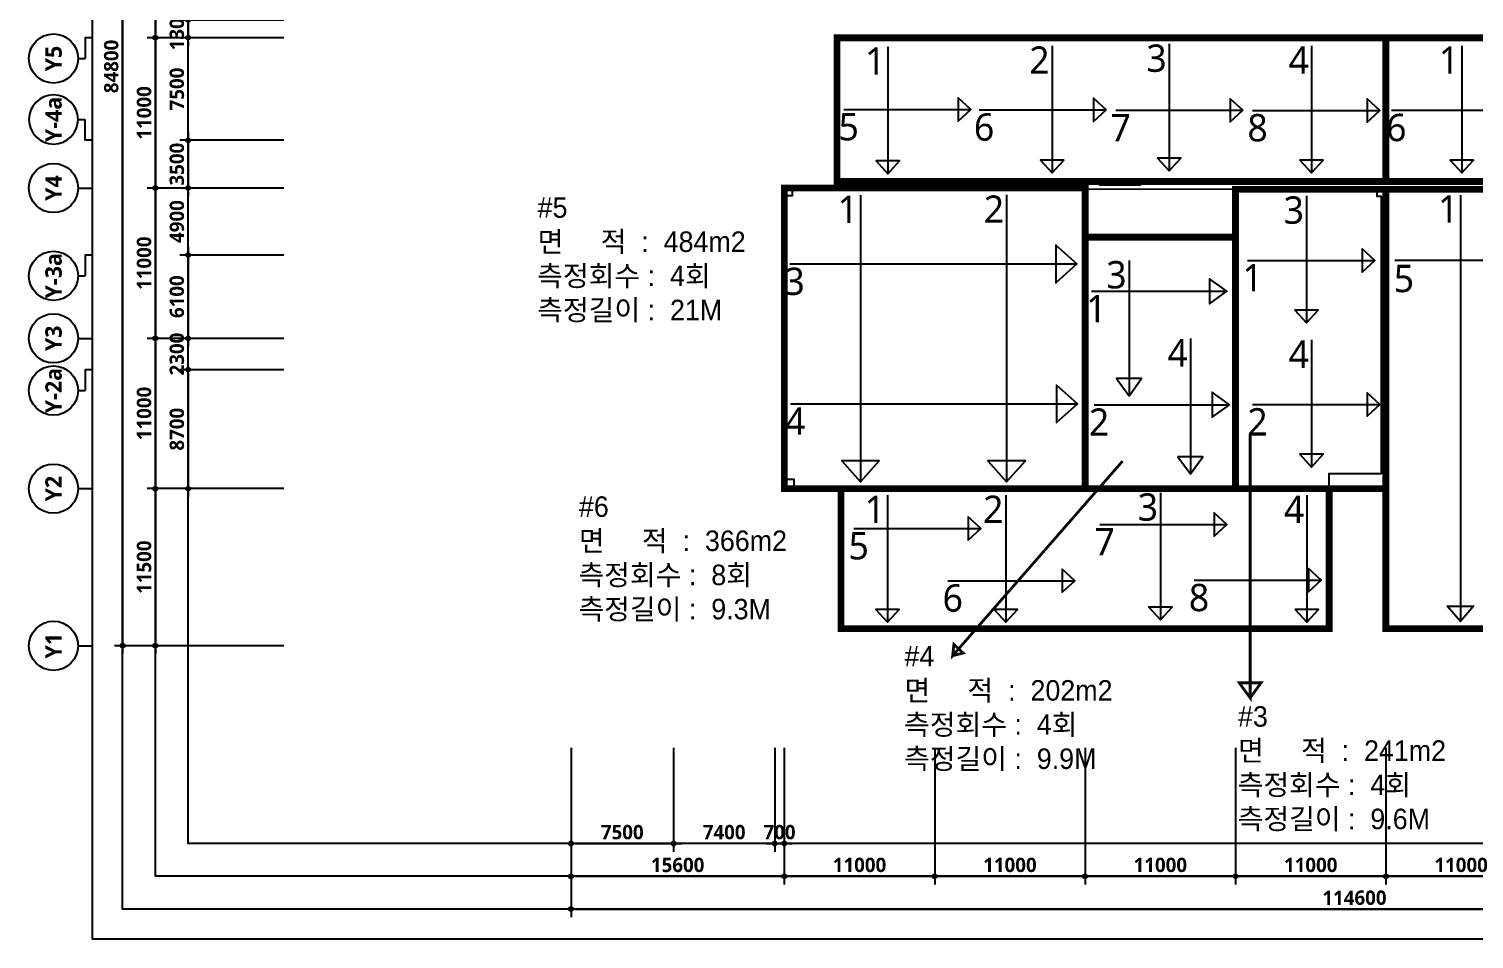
# Model space of a CAD drawing. Header units: millimetres. Extents: x -5354 to 981672, y -957001 to -780013.
# Drawn here: x 11837 to 117537, y -928197 to -861576 of the extents above; entities that cross this region are included whole.
import ezdxf
from ezdxf.enums import TextEntityAlignment as Align

# ---------------------------------------------------------------- set-up
doc = ezdxf.new("R2010")
doc.units = ezdxf.units.MM
doc.header["$LTSCALE"] = 300
doc.header["$MEASUREMENT"] = 0
doc.header["$PDSIZE"] = -10
doc.layers.get('0').update_dxf_attribs({"linetype": 'CONTINUOUS'})
doc.layers.get('Defpoints').update_dxf_attribs({"color": 153, "linetype": 'CONTINUOUS'})
for name, color, linetype in [('0.box', 2, 'CONTINUOUS'), ('0.line', 3, 'CONTINUOUS'), ('9-텍스트', 3, 'CONTINUOUS'), ('A-ANNO-TEXT1', 7, 'CONTINUOUS'), ('A-ST-AXIS-BUB', 7, 'CONTINUOUS'), ('A-ST-AXIS-DIM', 7, 'CONTINUOUS'), ('heb', 40, 'CONTINUOUS'), ('ILDO_Cosinus Joint', 20, 'CONTINUOUS'), ('X-SEC-종$0$A-ST-AXIS-BUB', 7, 'CONTINUOUS'), ('검수라인', 3, 'CONTINUOUS')]:
    doc.layers.add(name, color=color, linetype=linetype)
doc.layers.add('Defpoint', color=161, linetype='CONTINUOUS', plot=False)
doc.styles.add('RXHS', font='')
doc.styles.add('SH_대대리576', font='')
doc.styles.add('운율4', font='malgun.ttf')
doc.styles.get('RXHS').set_extended_font_data('HY울릉도L')
doc.styles.get('SH_대대리576').set_extended_font_data('NanumGothic', bold=True)
doc.dimstyles.new('SHP 600', dxfattribs={"dimscale": 300, "dimtxt": 3.5, "dimasz": 1, "dimexe": 2, "dimexo": 2, "dimgap": 1, "dimtad": 1, "dimdec": 0, "dimzin": 0, "dimdsep": 46, "dimtxsty": 'SH_대대리576', "dimblk": 'DIMDOT', "dimcen": 0.09, "dimclrt": 3, "dimadec": 0, "dimazin": 1, "dimtfac": 1, "dimtdec": 0, "dimtix": 1, "dimtmove": 2, "dimatfit": 0, "dimldrblk": 'DIMDOT', "dimfxl": 1, "dimtolj": 1, "dimtzin": 0, "dimarcsym": 0})

# ---------------------------------------------------------------- blocks, each defined once
blk = doc.blocks.new('DIMDOT')
at = {"color": 0}
blk.add_line((-2, 0), (2, 0), dxfattribs=at)
for radius in [0.5, 0.25]:
    blk.add_circle((0, 0), radius, dxfattribs=at)
blk = doc.blocks.new('*D69')
at = {"layer": 'A-ST-AXIS-DIM', "color": 0, "lineweight": -2, "transparency": 16777216}
for p, q in [((30487, -821926), (18087, -821926)), ((18687, -822226), (18687, -906426)), ((30487, -906726), (18087, -906726))]:
    blk.add_line(p, q, dxfattribs=at)
at = {"layer": 'Defpoints', "color": 0, "transparency": 16777216}
for p in [(31087, -821926), (18687, -906726), (31087, -906726)]:
    blk.add_point(p, dxfattribs=at)
at = {"layer": 'A-ST-AXIS-DIM', "color": 0, "lineweight": -2, "transparency": 16777216, "xscale": 300, "yscale": 300, "zscale": 300}
for p, rotation in [((18687, -821926), 90), ((18687, -906726), 270)]:
    blk.add_blockref('DIMDOT', p, dxfattribs=dict(at, rotation=rotation))
at = {"layer": 'A-ST-AXIS-DIM', "color": 3, "transparency": 16777216, "insert": (17862, -864326), "char_height": 1050, "attachment_point": 5, "rotation": 90, "style": 'SH_대대리576'}
blk.add_mtext('\\A1;84800', dxfattribs=at)
blk = doc.blocks.new('*D68')
at = {"layer": 'A-ST-AXIS-DIM', "color": 0, "lineweight": -2, "transparency": 16777216}
for p, q in [((30487, -895226), (20487, -895226)), ((21087, -895526), (21087, -906426)), ((30487, -906726), (20487, -906726))]:
    blk.add_line(p, q, dxfattribs=at)
at = {"layer": 'Defpoints', "color": 0, "transparency": 16777216}
for p in [(31087, -895226), (21087, -906726), (31087, -906726)]:
    blk.add_point(p, dxfattribs=at)
at = {"layer": 'A-ST-AXIS-DIM', "color": 0, "lineweight": -2, "transparency": 16777216, "xscale": 300, "yscale": 300, "zscale": 300}
for p, rotation in [((21087, -895226), 90), ((21087, -906726), 270)]:
    blk.add_blockref('DIMDOT', p, dxfattribs=dict(at, rotation=rotation))
at = {"layer": 'A-ST-AXIS-DIM', "color": 3, "transparency": 16777216, "insert": (20262, -900976), "char_height": 1050, "attachment_point": 5, "rotation": 90, "style": 'SH_대대리576'}
blk.add_mtext('\\A1;11500', dxfattribs=at)
blk = doc.blocks.new('*D67')
at = {"layer": 'A-ST-AXIS-DIM', "color": 0, "lineweight": -2, "transparency": 16777216}
for p, q in [((30487, -884226), (20487, -884226)), ((21087, -884526), (21087, -894926)), ((30487, -895226), (20487, -895226))]:
    blk.add_line(p, q, dxfattribs=at)
at = {"layer": 'Defpoints', "color": 0, "transparency": 16777216}
for p in [(31087, -884226), (21087, -895226), (31087, -895226)]:
    blk.add_point(p, dxfattribs=at)
at = {"layer": 'A-ST-AXIS-DIM', "color": 0, "lineweight": -2, "transparency": 16777216, "xscale": 300, "yscale": 300, "zscale": 300}
for p, rotation in [((21087, -884226), 90), ((21087, -895226), 270)]:
    blk.add_blockref('DIMDOT', p, dxfattribs=dict(at, rotation=rotation))
at = {"layer": 'A-ST-AXIS-DIM', "color": 3, "transparency": 16777216, "insert": (20262, -889726), "char_height": 1050, "attachment_point": 5, "rotation": 90, "style": 'SH_대대리576'}
blk.add_mtext('\\A1;11000', dxfattribs=at)
blk = doc.blocks.new('*D66')
at = {"layer": 'A-ST-AXIS-DIM', "color": 0, "lineweight": -2, "transparency": 16777216}
for p, q in [((30487, -873226), (20487, -873226)), ((21087, -873526), (21087, -883926)), ((30487, -884226), (20487, -884226))]:
    blk.add_line(p, q, dxfattribs=at)
at = {"layer": 'Defpoints', "color": 0, "transparency": 16777216}
for p in [(31087, -873226), (21087, -884226), (31087, -884226)]:
    blk.add_point(p, dxfattribs=at)
at = {"layer": 'A-ST-AXIS-DIM', "color": 0, "lineweight": -2, "transparency": 16777216, "xscale": 300, "yscale": 300, "zscale": 300}
for p, rotation in [((21087, -873226), 90), ((21087, -884226), 270)]:
    blk.add_blockref('DIMDOT', p, dxfattribs=dict(at, rotation=rotation))
at = {"layer": 'A-ST-AXIS-DIM', "color": 3, "transparency": 16777216, "insert": (20262, -878726), "char_height": 1050, "attachment_point": 5, "rotation": 90, "style": 'SH_대대리576'}
blk.add_mtext('\\A1;11000', dxfattribs=at)
blk = doc.blocks.new('*D65')
at = {"layer": 'A-ST-AXIS-DIM', "color": 0, "lineweight": -2, "transparency": 16777216}
for p, q in [((30487, -862226), (20487, -862226)), ((21087, -862526), (21087, -872926)), ((30487, -873226), (20487, -873226))]:
    blk.add_line(p, q, dxfattribs=at)
at = {"layer": 'Defpoints', "color": 0, "transparency": 16777216}
for p in [(31087, -862226), (21087, -873226), (31087, -873226)]:
    blk.add_point(p, dxfattribs=at)
at = {"layer": 'A-ST-AXIS-DIM', "color": 0, "lineweight": -2, "transparency": 16777216, "xscale": 300, "yscale": 300, "zscale": 300}
for p, rotation in [((21087, -862226), 90), ((21087, -873226), 270)]:
    blk.add_blockref('DIMDOT', p, dxfattribs=dict(at, rotation=rotation))
at = {"layer": 'A-ST-AXIS-DIM', "color": 3, "transparency": 16777216, "insert": (20262, -867726), "char_height": 1050, "attachment_point": 5, "rotation": 90, "style": 'SH_대대리576'}
blk.add_mtext('\\A1;11000', dxfattribs=at)
blk = doc.blocks.new('*D64')
at = {"layer": 'A-ST-AXIS-DIM', "color": 0, "lineweight": -2, "transparency": 16777216}
for p, q in [((30487, -849726), (20487, -849726)), ((21087, -850026), (21087, -861926)), ((30487, -862226), (20487, -862226))]:
    blk.add_line(p, q, dxfattribs=at)
at = {"layer": 'Defpoints', "color": 0, "transparency": 16777216}
for p in [(31087, -849726), (21087, -862226), (31087, -862226)]:
    blk.add_point(p, dxfattribs=at)
at = {"layer": 'A-ST-AXIS-DIM', "color": 0, "lineweight": -2, "transparency": 16777216, "xscale": 300, "yscale": 300, "zscale": 300}
for p, rotation in [((21087, -849726), 90), ((21087, -862226), 270)]:
    blk.add_blockref('DIMDOT', p, dxfattribs=dict(at, rotation=rotation))
at = {"layer": 'A-ST-AXIS-DIM', "color": 3, "transparency": 16777216, "insert": (20262, -855976), "char_height": 1050, "attachment_point": 5, "rotation": 90, "style": 'SH_대대리576'}
blk.add_mtext('\\A1;12500', dxfattribs=at)
blk = doc.blocks.new('A-ST-AXIS-BUB-1')
at = {"layer": 'A-ST-AXIS-BUB'}
blk.add_line((0, 350), (0, 0), dxfattribs=at)
blk.add_circle((0, 950), 600, dxfattribs=at)
blk = doc.blocks.new('*D55')
at = {"layer": 'A-ST-AXIS-DIM', "color": 0, "lineweight": -2, "transparency": 16777216}
for p, q in [((51487, -914197), (51487, -924197)), ((67087, -914197), (67087, -924197)), ((51787, -923597), (66787, -923597))]:
    blk.add_line(p, q, dxfattribs=at)
at = {"layer": 'Defpoints', "color": 0, "transparency": 16777216}
for p in [(51487, -913597), (67087, -913597), (67087, -923597)]:
    blk.add_point(p, dxfattribs=at)
at = {"layer": 'A-ST-AXIS-DIM', "color": 0, "lineweight": -2, "transparency": 16777216, "xscale": 300, "yscale": 300, "zscale": 300, "rotation": 180}
blk.add_blockref('DIMDOT', (51487, -923597), dxfattribs=at)
at = {"layer": 'A-ST-AXIS-DIM', "color": 0, "lineweight": -2, "transparency": 16777216, "xscale": 300, "yscale": 300, "zscale": 300}
blk.add_blockref('DIMDOT', (67087, -923597), dxfattribs=at)
at = {"layer": 'A-ST-AXIS-DIM', "color": 3, "transparency": 16777216, "insert": (59287, -922772), "char_height": 1050, "attachment_point": 5, "style": 'SH_대대리576'}
blk.add_mtext('\\A1;15600', dxfattribs=at)
blk = doc.blocks.new('*D54')
at = {"layer": 'A-ST-AXIS-DIM', "color": 0, "lineweight": -2, "transparency": 16777216}
for p, q in [((67087, -914197), (67087, -924197)), ((78087, -914197), (78087, -924197)), ((67387, -923597), (77787, -923597))]:
    blk.add_line(p, q, dxfattribs=at)
at = {"layer": 'Defpoints', "color": 0, "transparency": 16777216}
for p in [(67087, -913597), (78087, -913597), (78087, -923597)]:
    blk.add_point(p, dxfattribs=at)
at = {"layer": 'A-ST-AXIS-DIM', "color": 0, "lineweight": -2, "transparency": 16777216, "xscale": 300, "yscale": 300, "zscale": 300, "rotation": 180}
blk.add_blockref('DIMDOT', (67087, -923597), dxfattribs=at)
at = {"layer": 'A-ST-AXIS-DIM', "color": 0, "lineweight": -2, "transparency": 16777216, "xscale": 300, "yscale": 300, "zscale": 300}
blk.add_blockref('DIMDOT', (78087, -923597), dxfattribs=at)
at = {"layer": 'A-ST-AXIS-DIM', "color": 3, "transparency": 16777216, "insert": (72587, -922772), "char_height": 1050, "attachment_point": 5, "style": 'SH_대대리576'}
blk.add_mtext('\\A1;11000', dxfattribs=at)
blk = doc.blocks.new('*D53')
at = {"layer": 'A-ST-AXIS-DIM', "color": 0, "lineweight": -2, "transparency": 16777216}
for p, q in [((78087, -914197), (78087, -924197)), ((89087, -914197), (89087, -924197)), ((78387, -923597), (88787, -923597))]:
    blk.add_line(p, q, dxfattribs=at)
at = {"layer": 'Defpoints', "color": 0, "transparency": 16777216}
for p in [(78087, -913597), (89087, -913597), (89087, -923597)]:
    blk.add_point(p, dxfattribs=at)
at = {"layer": 'A-ST-AXIS-DIM', "color": 0, "lineweight": -2, "transparency": 16777216, "xscale": 300, "yscale": 300, "zscale": 300, "rotation": 180}
blk.add_blockref('DIMDOT', (78087, -923597), dxfattribs=at)
at = {"layer": 'A-ST-AXIS-DIM', "color": 0, "lineweight": -2, "transparency": 16777216, "xscale": 300, "yscale": 300, "zscale": 300}
blk.add_blockref('DIMDOT', (89087, -923597), dxfattribs=at)
at = {"layer": 'A-ST-AXIS-DIM', "color": 3, "transparency": 16777216, "insert": (83587, -922772), "char_height": 1050, "attachment_point": 5, "style": 'SH_대대리576'}
blk.add_mtext('\\A1;11000', dxfattribs=at)
blk = doc.blocks.new('*D52')
at = {"layer": 'A-ST-AXIS-DIM', "color": 0, "lineweight": -2, "transparency": 16777216}
for p, q in [((89087, -914197), (89087, -924197)), ((100087, -914197), (100087, -924197)), ((89387, -923597), (99787, -923597))]:
    blk.add_line(p, q, dxfattribs=at)
at = {"layer": 'Defpoints', "color": 0, "transparency": 16777216}
for p in [(89087, -913597), (100087, -913597), (100087, -923597)]:
    blk.add_point(p, dxfattribs=at)
at = {"layer": 'A-ST-AXIS-DIM', "color": 0, "lineweight": -2, "transparency": 16777216, "xscale": 300, "yscale": 300, "zscale": 300, "rotation": 180}
blk.add_blockref('DIMDOT', (89087, -923597), dxfattribs=at)
at = {"layer": 'A-ST-AXIS-DIM', "color": 0, "lineweight": -2, "transparency": 16777216, "xscale": 300, "yscale": 300, "zscale": 300}
blk.add_blockref('DIMDOT', (100087, -923597), dxfattribs=at)
at = {"layer": 'A-ST-AXIS-DIM', "color": 3, "transparency": 16777216, "insert": (94587, -922772), "char_height": 1050, "attachment_point": 5, "style": 'SH_대대리576'}
blk.add_mtext('\\A1;11000', dxfattribs=at)
blk = doc.blocks.new('*D164')
at = {"layer": 'A-ST-AXIS-DIM', "color": 0, "lineweight": -2, "transparency": 16777216}
for p, q in [((100087, -914197), (100087, -924197)), ((111087, -914197), (111087, -924197)), ((100387, -923597), (110787, -923597))]:
    blk.add_line(p, q, dxfattribs=at)
at = {"layer": 'Defpoints', "color": 0, "transparency": 16777216}
for p in [(100087, -913597), (111087, -913597), (111087, -923597)]:
    blk.add_point(p, dxfattribs=at)
at = {"layer": 'A-ST-AXIS-DIM', "color": 0, "lineweight": -2, "transparency": 16777216, "xscale": 300, "yscale": 300, "zscale": 300, "rotation": 180}
blk.add_blockref('DIMDOT', (100087, -923597), dxfattribs=at)
at = {"layer": 'A-ST-AXIS-DIM', "color": 0, "lineweight": -2, "transparency": 16777216, "xscale": 300, "yscale": 300, "zscale": 300}
blk.add_blockref('DIMDOT', (111087, -923597), dxfattribs=at)
at = {"layer": 'A-ST-AXIS-DIM', "color": 3, "transparency": 16777216, "insert": (105587, -922772), "char_height": 1050, "attachment_point": 5, "style": 'SH_대대리576'}
blk.add_mtext('\\A1;11000', dxfattribs=at)
blk = doc.blocks.new('*D163')
at = {"layer": 'A-ST-AXIS-DIM', "color": 0, "lineweight": -2, "transparency": 16777216}
for p, q in [((111087, -914197), (111087, -924197)), ((122087, -914197), (122087, -924197)), ((111387, -923597), (121787, -923597))]:
    blk.add_line(p, q, dxfattribs=at)
at = {"layer": 'Defpoints', "color": 0, "transparency": 16777216}
for p in [(111087, -913597), (122087, -913597), (122087, -923597)]:
    blk.add_point(p, dxfattribs=at)
at = {"layer": 'A-ST-AXIS-DIM', "color": 0, "lineweight": -2, "transparency": 16777216, "xscale": 300, "yscale": 300, "zscale": 300, "rotation": 180}
blk.add_blockref('DIMDOT', (111087, -923597), dxfattribs=at)
at = {"layer": 'A-ST-AXIS-DIM', "color": 0, "lineweight": -2, "transparency": 16777216, "xscale": 300, "yscale": 300, "zscale": 300}
blk.add_blockref('DIMDOT', (122087, -923597), dxfattribs=at)
at = {"layer": 'A-ST-AXIS-DIM', "color": 3, "transparency": 16777216, "insert": (116587, -922772), "char_height": 1050, "attachment_point": 5, "style": 'SH_대대리576'}
blk.add_mtext('\\A1;11000', dxfattribs=at)
blk = doc.blocks.new('*D156')
at = {"layer": 'A-ST-AXIS-DIM', "color": 0, "lineweight": -2, "transparency": 16777216}
for p, q in [((51487, -914197), (51487, -926597)), ((166087, -914197), (166087, -926597)), ((51787, -925997), (165787, -925997))]:
    blk.add_line(p, q, dxfattribs=at)
at = {"layer": 'Defpoints', "color": 0, "transparency": 16777216}
for p in [(51487, -913597), (166087, -913597), (166087, -925997)]:
    blk.add_point(p, dxfattribs=at)
at = {"layer": 'A-ST-AXIS-DIM', "color": 0, "lineweight": -2, "transparency": 16777216, "xscale": 300, "yscale": 300, "zscale": 300, "rotation": 180}
blk.add_blockref('DIMDOT', (51487, -925997), dxfattribs=at)
at = {"layer": 'A-ST-AXIS-DIM', "color": 0, "lineweight": -2, "transparency": 16777216, "xscale": 300, "yscale": 300, "zscale": 300}
blk.add_blockref('DIMDOT', (166087, -925997), dxfattribs=at)
at = {"layer": 'A-ST-AXIS-DIM', "color": 3, "transparency": 16777216, "insert": (108787, -925172), "char_height": 1050, "attachment_point": 5, "style": 'SH_대대리576'}
blk.add_mtext('\\A1;114600', dxfattribs=at)
blk = doc.blocks.new('A-ST-AXIS-BUB-2')
at = {"layer": 'X-SEC-종$0$A-ST-AXIS-BUB'}
blk.add_line((1800, 1050, -103000), (1800, 525, -103000), dxfattribs=at)
at = {"layer": 'X-SEC-종$0$A-ST-AXIS-BUB', "elevation": -103000}
blk.add_lwpolyline([(3323, 0), (3323, 525), (1800, 525)], dxfattribs=at)
at = {"layer": 'X-SEC-종$0$A-ST-AXIS-BUB'}
blk.add_circle((1800, 2850, -103000), 1800, dxfattribs=at)
blk = doc.blocks.new('*D77')
at = {"layer": 'A-ST-AXIS-DIM', "color": 0, "lineweight": -2, "transparency": 16777216}
for p, q in [((23487, -883926), (23487, -883626)), ((30487, -884226), (22887, -884226)), ((23487, -886526), (23487, -884226)), ((30487, -886526), (22887, -886526)), ((23487, -886826), (23487, -887126))]:
    blk.add_line(p, q, dxfattribs=at)
at = {"layer": 'Defpoints', "color": 0, "transparency": 16777216}
for p in [(23487, -884226), (31087, -884226), (31087, -886526)]:
    blk.add_point(p, dxfattribs=at)
at = {"layer": 'A-ST-AXIS-DIM', "color": 0, "lineweight": -2, "transparency": 16777216, "xscale": 300, "yscale": 300, "zscale": 300}
for p, rotation in [((23487, -884226), 270), ((23487, -886526), 90)]:
    blk.add_blockref('DIMDOT', p, dxfattribs=dict(at, rotation=rotation))
at = {"layer": 'A-ST-AXIS-DIM', "color": 3, "transparency": 16777216, "insert": (22662, -885376), "char_height": 1050, "attachment_point": 5, "rotation": 90, "style": 'SH_대대리576'}
blk.add_mtext('\\A1;2300', dxfattribs=at)
blk = doc.blocks.new('*D76')
at = {"layer": 'A-ST-AXIS-DIM', "color": 0, "lineweight": -2, "transparency": 16777216}
for p, q in [((30487, -886526), (22887, -886526)), ((23487, -886826), (23487, -894926)), ((30487, -895226), (22887, -895226))]:
    blk.add_line(p, q, dxfattribs=at)
at = {"layer": 'Defpoints', "color": 0, "transparency": 16777216}
for p in [(31087, -886526), (23487, -895226), (31087, -895226)]:
    blk.add_point(p, dxfattribs=at)
at = {"layer": 'A-ST-AXIS-DIM', "color": 0, "lineweight": -2, "transparency": 16777216, "xscale": 300, "yscale": 300, "zscale": 300}
for p, rotation in [((23487, -886526), 90), ((23487, -895226), 270)]:
    blk.add_blockref('DIMDOT', p, dxfattribs=dict(at, rotation=rotation))
at = {"layer": 'A-ST-AXIS-DIM', "color": 3, "transparency": 16777216, "insert": (22662, -890876), "char_height": 1050, "attachment_point": 5, "rotation": 90, "style": 'SH_대대리576'}
blk.add_mtext('\\A1;8700', dxfattribs=at)
blk = doc.blocks.new('*D75')
at = {"layer": 'A-ST-AXIS-DIM', "color": 0, "lineweight": -2, "transparency": 16777216}
for p, q in [((30487, -878126), (22887, -878126)), ((23487, -878426), (23487, -883926)), ((30487, -884226), (22887, -884226))]:
    blk.add_line(p, q, dxfattribs=at)
at = {"layer": 'Defpoints', "color": 0, "transparency": 16777216}
for p in [(31087, -878126), (23487, -884226), (31087, -884226)]:
    blk.add_point(p, dxfattribs=at)
at = {"layer": 'A-ST-AXIS-DIM', "color": 0, "lineweight": -2, "transparency": 16777216, "xscale": 300, "yscale": 300, "zscale": 300}
for p, rotation in [((23487, -878126), 90), ((23487, -884226), 270)]:
    blk.add_blockref('DIMDOT', p, dxfattribs=dict(at, rotation=rotation))
at = {"layer": 'A-ST-AXIS-DIM', "color": 3, "transparency": 16777216, "insert": (22662, -881176), "char_height": 1050, "attachment_point": 5, "rotation": 90, "style": 'SH_대대리576'}
blk.add_mtext('\\A1;6100', dxfattribs=at)
blk = doc.blocks.new('*D119')
at = {"layer": 'A-ST-AXIS-DIM', "color": 0, "lineweight": -2, "transparency": 16777216}
for p, q in [((30487, -873226), (22887, -873226)), ((23487, -877826), (23487, -873526)), ((30487, -878126), (22887, -878126))]:
    blk.add_line(p, q, dxfattribs=at)
at = {"layer": 'Defpoints', "color": 0, "transparency": 16777216}
for p in [(23487, -873226), (31087, -873226), (31087, -878126)]:
    blk.add_point(p, dxfattribs=at)
at = {"layer": 'A-ST-AXIS-DIM', "color": 0, "lineweight": -2, "transparency": 16777216, "xscale": 300, "yscale": 300, "zscale": 300}
for p, rotation in [((23487, -873226), 90), ((23487, -878126), 270)]:
    blk.add_blockref('DIMDOT', p, dxfattribs=dict(at, rotation=rotation))
at = {"layer": 'A-ST-AXIS-DIM', "color": 3, "transparency": 16777216, "insert": (22662, -875676), "char_height": 1050, "attachment_point": 5, "rotation": 90, "style": 'SH_대대리576'}
blk.add_mtext('\\A1;4900', dxfattribs=at)
blk = doc.blocks.new('*D118')
at = {"layer": 'A-ST-AXIS-DIM', "color": 0, "lineweight": -2, "transparency": 16777216}
for p, q in [((30487, -869726), (22887, -869726)), ((23487, -869426), (23487, -869126)), ((23487, -869726), (23487, -873226)), ((30487, -873226), (22887, -873226)), ((23487, -873526), (23487, -873826))]:
    blk.add_line(p, q, dxfattribs=at)
at = {"layer": 'Defpoints', "color": 0, "transparency": 16777216}
for p in [(31087, -869726), (23487, -873226), (31087, -873226)]:
    blk.add_point(p, dxfattribs=at)
at = {"layer": 'A-ST-AXIS-DIM', "color": 0, "lineweight": -2, "transparency": 16777216, "xscale": 300, "yscale": 300, "zscale": 300}
for p, rotation in [((23487, -869726), 270), ((23487, -873226), 90)]:
    blk.add_blockref('DIMDOT', p, dxfattribs=dict(at, rotation=rotation))
at = {"layer": 'A-ST-AXIS-DIM', "color": 3, "transparency": 16777216, "insert": (22662, -871476), "char_height": 1050, "attachment_point": 5, "rotation": 90, "style": 'SH_대대리576'}
blk.add_mtext('\\A1;3500', dxfattribs=at)
blk = doc.blocks.new('*D117')
at = {"layer": 'A-ST-AXIS-DIM', "color": 0, "lineweight": -2, "transparency": 16777216}
for p, q in [((30487, -862226), (22887, -862226)), ((23487, -869426), (23487, -862526)), ((30487, -869726), (22887, -869726))]:
    blk.add_line(p, q, dxfattribs=at)
at = {"layer": 'Defpoints', "color": 0, "transparency": 16777216}
for p in [(23487, -862226), (31087, -862226), (31087, -869726)]:
    blk.add_point(p, dxfattribs=at)
at = {"layer": 'A-ST-AXIS-DIM', "color": 0, "lineweight": -2, "transparency": 16777216, "xscale": 300, "yscale": 300, "zscale": 300}
for p, rotation in [((23487, -862226), 90), ((23487, -869726), 270)]:
    blk.add_blockref('DIMDOT', p, dxfattribs=dict(at, rotation=rotation))
at = {"layer": 'A-ST-AXIS-DIM', "color": 3, "transparency": 16777216, "insert": (22662, -865976), "char_height": 1050, "attachment_point": 5, "rotation": 90, "style": 'SH_대대리576'}
blk.add_mtext('\\A1;7500', dxfattribs=at)
blk = doc.blocks.new('*D116')
at = {"layer": 'A-ST-AXIS-DIM', "color": 0, "lineweight": -2, "transparency": 16777216}
for p, q in [((23487, -860626), (23487, -860326)), ((30487, -860926), (22887, -860926)), ((23487, -860926), (23487, -862226)), ((30487, -862226), (22887, -862226)), ((23487, -862526), (23487, -862826))]:
    blk.add_line(p, q, dxfattribs=at)
at = {"layer": 'Defpoints', "color": 0, "transparency": 16777216}
for p in [(31087, -860926), (23487, -862226), (31087, -862226)]:
    blk.add_point(p, dxfattribs=at)
at = {"layer": 'A-ST-AXIS-DIM', "color": 0, "lineweight": -2, "transparency": 16777216, "xscale": 300, "yscale": 300, "zscale": 300}
for p, rotation in [((23487, -860926), 270), ((23487, -862226), 90)]:
    blk.add_blockref('DIMDOT', p, dxfattribs=dict(at, rotation=rotation))
at = {"layer": 'A-ST-AXIS-DIM', "color": 3, "transparency": 16777216, "insert": (22662, -861576), "char_height": 1050, "attachment_point": 5, "rotation": 90, "style": 'SH_대대리576'}
blk.add_mtext('\\A1;1300', dxfattribs=at)
blk = doc.blocks.new('*D96')
at = {"layer": 'A-ST-AXIS-DIM', "color": 0, "lineweight": -2, "transparency": 16777216}
for p, q in [((51487, -914197), (51487, -921797)), ((58987, -914197), (58987, -921797)), ((51787, -921197), (58687, -921197))]:
    blk.add_line(p, q, dxfattribs=at)
at = {"layer": 'Defpoints', "color": 0, "transparency": 16777216}
for p in [(51487, -913597), (58987, -913597), (58987, -921197)]:
    blk.add_point(p, dxfattribs=at)
at = {"layer": 'A-ST-AXIS-DIM', "color": 0, "lineweight": -2, "transparency": 16777216, "xscale": 300, "yscale": 300, "zscale": 300, "rotation": 180}
blk.add_blockref('DIMDOT', (51487, -921197), dxfattribs=at)
at = {"layer": 'A-ST-AXIS-DIM', "color": 0, "lineweight": -2, "transparency": 16777216, "xscale": 300, "yscale": 300, "zscale": 300}
blk.add_blockref('DIMDOT', (58987, -921197), dxfattribs=at)
at = {"layer": 'A-ST-AXIS-DIM', "color": 3, "transparency": 16777216, "insert": (55237, -920372), "char_height": 1050, "attachment_point": 5, "style": 'SH_대대리576'}
blk.add_mtext('\\A1;7500', dxfattribs=at)
blk = doc.blocks.new('*D95')
at = {"layer": 'A-ST-AXIS-DIM', "color": 0, "lineweight": -2, "transparency": 16777216}
for p, q in [((58987, -914197), (58987, -921797)), ((66387, -914197), (66387, -921797)), ((66087, -921197), (59287, -921197))]:
    blk.add_line(p, q, dxfattribs=at)
at = {"layer": 'Defpoints', "color": 0, "transparency": 16777216}
for p in [(58987, -913597), (66387, -913597), (58987, -921197)]:
    blk.add_point(p, dxfattribs=at)
at = {"layer": 'A-ST-AXIS-DIM', "color": 0, "lineweight": -2, "transparency": 16777216, "xscale": 300, "yscale": 300, "zscale": 300, "rotation": 180}
blk.add_blockref('DIMDOT', (58987, -921197), dxfattribs=at)
at = {"layer": 'A-ST-AXIS-DIM', "color": 0, "lineweight": -2, "transparency": 16777216, "xscale": 300, "yscale": 300, "zscale": 300}
blk.add_blockref('DIMDOT', (66387, -921197), dxfattribs=at)
at = {"layer": 'A-ST-AXIS-DIM', "color": 3, "transparency": 16777216, "insert": (62687, -920372), "char_height": 1050, "attachment_point": 5, "style": 'SH_대대리576'}
blk.add_mtext('\\A1;7400', dxfattribs=at)
blk = doc.blocks.new('*D94')
at = {"layer": 'A-ST-AXIS-DIM', "color": 0, "lineweight": -2, "transparency": 16777216}
for p, q in [((66387, -914197), (66387, -921797)), ((67087, -914197), (67087, -921797)), ((66087, -921197), (65787, -921197)), ((66387, -921197), (67087, -921197)), ((67387, -921197), (67687, -921197))]:
    blk.add_line(p, q, dxfattribs=at)
at = {"layer": 'Defpoints', "color": 0, "transparency": 16777216}
for p in [(66387, -913597), (67087, -913597), (67087, -921197)]:
    blk.add_point(p, dxfattribs=at)
at = {"layer": 'A-ST-AXIS-DIM', "color": 0, "lineweight": -2, "transparency": 16777216, "xscale": 300, "yscale": 300, "zscale": 300}
blk.add_blockref('DIMDOT', (66387, -921197), dxfattribs=at)
at = {"layer": 'A-ST-AXIS-DIM', "color": 0, "lineweight": -2, "transparency": 16777216, "xscale": 300, "yscale": 300, "zscale": 300, "rotation": 180}
blk.add_blockref('DIMDOT', (67087, -921197), dxfattribs=at)
at = {"layer": 'A-ST-AXIS-DIM', "color": 3, "transparency": 16777216, "insert": (66737, -920372), "char_height": 1050, "attachment_point": 5, "style": 'SH_대대리576'}
blk.add_mtext('\\A1;700', dxfattribs=at)

msp = doc.modelspace()

# ---------------------------------------------------------------- linework, layer by layer
at = {"layer": '0.box', "const_width": 500, "elevation": 103000}
for points in [[(111087.2, -862225.9), (70937.2, -862225.9), (70937.2, -872746.9), (111087.2, -872746.9)], [(111087.2, -862225.9), (161337.2, -862225.9), (161337.2, -872746.9), (111087.2, -872746.9)], [(89087.2, -873225.9), (67087.2, -873225.9), (67087.2, -895225.9), (89087.2, -895225.9)], [(100087.2, -873315.9), (111087.2, -873315.9), (111087.2, -895225.9), (100087.2, -895225.9)], [(111087.2, -873320.2), (155087.2, -873320.2), (155087.2, -905149), (154775.3, -905475), (111087.2, -905475)], [(100087.2, -876821.9), (89087.2, -876821.9), (89087.2, -895225.9), (100087.2, -895225.9)], [(106937.2, -905475.9), (71237.2, -905475.9), (71237.2, -895225.9), (106937.2, -895225.9)]]:
    msp.add_lwpolyline(points, close=True, dxfattribs=at)
at = {"layer": '0.line'}
for points in [[(74663.4, -862877.6), (74663.4, -872177.6), (75515.8, -871242.7), (73811, -871242.7), (74663.4, -872177.6)], [(86673.2, -862817.7), (86673.2, -872117.7), (87525.6, -871182.8), (85820.8, -871182.8), (86673.2, -872117.7)], [(95236.1, -862676), (95236.1, -871976), (96088.5, -871041.2), (94383.7, -871041.2), (95236.1, -871976)], [(105641.1, -862817.7), (105641.1, -872117.7), (106493.5, -871182.8), (104788.8, -871182.8), (105641.1, -872117.7)], [(116630.8, -862817.7), (116630.8, -872117.7), (117483.2, -871182.8), (115778.4, -871182.8), (116630.8, -872117.7)], [(71436.5, -867467.9), (80736.5, -867467.9), (79801.6, -866615.5), (79801.6, -868320.3), (80736.5, -867467.9)], [(81337.3, -867490.8), (90637.3, -867490.8), (89702.4, -866638.4), (89702.4, -868343.2), (90637.3, -867490.8)], [(91324, -867536.6), (100624, -867536.6), (99689.2, -866684.2), (99689.2, -868389), (100624, -867536.6)], [(111486.5, -867527.8), (120786.5, -867527.8), (119851.6, -866675.4), (119851.6, -868380.2), (120786.5, -867527.8)], [(83344.7, -873725.2), (83344.7, -894725.2), (84719.3, -893190.7), (81970, -893190.7), (83344.7, -894725.2)], [(105276.1, -873792.7), (105276.1, -883092.7), (106128.5, -882157.8), (104423.8, -882157.8), (105276.1, -883092.7)], [(89549.5, -880778.5), (99449.5, -880778.5), (98188.1, -879862.7), (98188.1, -881694.3), (99449.5, -880778.5)], [(96784.3, -884249.2), (96784.3, -894149.2), (97700.1, -892887.8), (95868.5, -892887.8), (96784.3, -894149.2)], [(105641.1, -884343.4), (105641.1, -893643.4), (106493.5, -892708.5), (104788.8, -892708.5), (105641.1, -893643.4)], [(67532.4, -889018.7), (88532.4, -889018.7), (86997.9, -887644.1), (86997.9, -890393.4), (88532.4, -889018.7)]]:
    msp.add_lwpolyline(points, dxfattribs=at)
for points, elevation in [([(101339.4, -867544.2), (110639.4, -867544.2), (109704.6, -866691.9), (109704.6, -868396.6), (110639.4, -867544.2)], 103000), ([(72659.6, -873736.8), (72659.6, -894736.8), (74034.3, -893202.4), (71284.9, -893202.4), (72659.6, -894736.8)], 103000), ([(116533.3, -873739.1), (116533.3, -904939.1), (115567.9, -903822.7), (117498.8, -903822.7), (116533.3, -904939.1)], 103000), ([(67479.4, -878783), (88479.4, -878783), (86944.9, -877408.4), (86944.9, -880157.7), (88479.4, -878783)], 103000), ([(100974.4, -878519.2), (110274.4, -878519.2), (109339.6, -877666.9), (109339.6, -879371.6), (110274.4, -878519.2)], 103000), ([(111750.2, -878513.1), (142950.2, -878513.1), (141833.8, -879478.6), (141833.8, -877547.7), (142950.2, -878513.1)], 206000), ([(92303.7, -878526.5), (92303.7, -888426.5), (93219.5, -887165.1), (91387.8, -887165.1), (92303.7, -888426.5)], 103000), ([(89747.3, -889089.4), (99647.3, -889089.4), (98385.9, -888173.6), (98385.9, -890005.2), (99647.3, -889089.4)], 103000), ([(101339.4, -889069.9), (110639.4, -889069.9), (109704.6, -888217.6), (109704.6, -889922.3), (110639.4, -889069.9)], 103000), ([(74630.6, -895696.6), (74630.6, -904996.6), (75483, -904061.7), (73778.3, -904061.7), (74630.6, -904996.6)], 103000), ([(83297.2, -895696.6), (83297.2, -904996.6), (84149.6, -904061.7), (82444.8, -904061.7), (83297.2, -904996.6)], 103000), ([(94606.2, -895526.6), (94606.2, -904826.6), (95458.6, -903891.7), (93753.8, -903891.7), (94606.2, -904826.6)], 103000), ([(105297.2, -895696.6), (105297.2, -904996.6), (106149.6, -904061.7), (104444.8, -904061.7), (105297.2, -904996.6)], 103000), ([(72168.7, -898139.2), (81468.7, -898139.2), (80533.8, -897286.8), (80533.8, -898991.6), (81468.7, -898139.2)], 103000), ([(90151.6, -897843.6), (99451.6, -897843.6), (98516.7, -896991.3), (98516.7, -898696), (99451.6, -897843.6)], 103000), ([(79046.2, -901963.3), (88346.2, -901963.3), (87411.3, -901110.9), (87411.3, -902815.7), (88346.2, -901963.3)], 103000), ([(97057.2, -901929.3), (106357.2, -901929.3), (105422.3, -901077), (105422.3, -902781.7), (106357.2, -901929.3)], 103000)]:
    msp.add_lwpolyline(points, dxfattribs=dict(at, elevation=elevation))
at = {"layer": '0.line', "color": 1, "const_width": 200}
for points in [[(101158.6, -891243.2), (101158.6, -910540.2), (100358.2, -909438.2), (101958.9, -909438.2), (101158.6, -910540.2)], [(91827.4, -893211.6), (79395.7, -907455.4), (79489.8, -906625.6), (80166.8, -907258.2), (79395.7, -907455.4)]]:
    msp.add_lwpolyline(points, dxfattribs=at)
at = {"layer": 'Defpoint'}
for points in [[(187687.2, -928197.4), (16487.2, -928197.4), (16487.2, -799625.9), (187687.2, -799625.9)], [(185487.2, -925997.4), (18687.2, -925997.4), (18687.2, -801825.9), (185487.2, -801825.9)], [(183087.2, -923597.4), (21087.2, -923597.4), (21087.2, -804225.9), (183087.2, -804225.9)], [(180687.2, -921197.4), (23487.2, -921197.4), (23487.2, -806625.9), (180687.2, -806625.9)]]:
    msp.add_lwpolyline(points, close=True, dxfattribs=at)
at = {"layer": 'heb', "elevation": 103000}
msp.add_lwpolyline([(66987.2, -873804.9), (66987.2, -894525.9), (67787.2, -894525.9), (67787.2, -895375.9), (71237.2, -895375.9), (71237.2, -905475.9), (106937.2, -905475.9), (106937.2, -894125.9), (110774.7, -894125.9), (110774.7, -873854.9), (110458.2, -873854.9), (110458.2, -873321.9), (67666.2, -873296.9), (67666.2, -873804.9)], close=True, dxfattribs=at)
at = {"layer": 'ILDO_Cosinus Joint', "const_width": 500}
msp.add_lwpolyline([(90107.2, -872825.9), (93167.2, -872825.9)], dxfattribs=at)

# ---------------------------------------------------------------- block references
at = {"layer": 'A-ST-AXIS-BUB'}
for p, rotation in [((16487.2, -865548.8), 90.00000000000001), ((16487.2, -881448.8), 90), ((16487.2, -889848.8), 90)]:
    msp.add_blockref('A-ST-AXIS-BUB-2', p, dxfattribs=dict(at, rotation=rotation))
at = {"layer": 'A-ST-AXIS-BUB', "xscale": -1, "rotation": 89.99999999999993}
msp.add_blockref('A-ST-AXIS-BUB-2', (16487.2, -866403), dxfattribs=at)
at = {"layer": 'A-ST-AXIS-BUB', "xscale": 3, "yscale": 3, "zscale": 3, "rotation": 90}
for p in [(16487.2, -873225.9), (16487.2, -884225.9), (16487.2, -895225.9), (16487.2, -906725.9)]:
    msp.add_blockref('A-ST-AXIS-BUB-1', p, dxfattribs=at)

# ---------------------------------------------------------------- texts
at = {"layer": '9-텍스트', "color": 3, "char_height": 1500, "attachment_point": 1, "style": 'RXHS'}
for s, insert in [('\\pxi0.02023;{\\fGulim|b0|i0|c129|p50;#5\\P면     적  :  484m2\\P\\pi0;측정회수 :  4회\\P측정길이 :  21M}', (49014.8, -873901.2, 412000)), ('\\pxi0.02023;{\\fGulim|b0|i0|c129|p50;#6\\P면     적  :  366m2\\P\\pi0;측정회수 :  8회\\P측정길이 :  9.3M}', (52035.6, -895790.5, 206000)), ('\\pxi0.02023;{\\fGulim|b0|i0|c129|p50;#4\\P면     적  :  202m2\\P\\pi0;측정회수 :  4회\\P측정길이 :  9.9M}', (75845.3, -906741.7, 309000)), ('\\pxi0.02023;{\\fGulim|b0|i0|c129|p50;#3\\P면     적  :  241m2\\P\\pi0;측정회수 :  4회\\P측정길이 :  9.6M}', (100239.8, -911149.5, 309000))]:
    msp.add_mtext_dynamic_manual_height_columns(s, width=20376.871, gutter_width=1500, heights=[0], dxfattribs=dict(at, insert=insert))
at = {"layer": 'A-ANNO-TEXT1', "style": 'SH_대대리576'}
for s, p in [('Y5', (13637.2, -863748.8)), ('Y-4a', (13637.2, -868203)), ('Y4', (13637.2, -873225.9)), ('Y-3a', (13637.2, -879648.8)), ('Y3', (13637.2, -884225.9)), ('Y-2a', (13637.2, -888048.8)), ('Y2', (13637.2, -895225.9)), ('Y1', (13637.2, -906725.9))]:
    msp.add_text(s, height=1200, rotation=90, dxfattribs=at).set_placement(p, align=Align.MIDDLE_CENTER)
at = {"layer": '검수라인', "style": '운율4'}
for s, p in [('1', (72991.8, -864920.7, 103000)), ('2', (85001.6, -864860.8, 103000)), ('3', (93564.5, -864719.2, 103000)), ('4', (103969.5, -864860.8, 103000)), ('1', (114959.2, -864860.8, 103000)), ('5', (71052.9, -869734.9, 103000)), ('6', (80953.7, -869757.8, 103000)), ('8', (100955.8, -869811.3, 206000)), ('6', (111102.9, -869794.8, 103000)), ('7', (90940.4, -869803.6, 103000)), ('1', (70988, -875779.9, 206000)), ('2', (81673.1, -875768.3, 103000)), ('3', (103604.5, -875835.8, 103000)), ('1', (114903.2, -875748, 103000)), ('3', (67095.7, -881050.1, 206000)), ('3', (90632.1, -880569.6, 206000)), ('1', (100590.8, -880786.3, 206000)), ('5', (111656.2, -880845.4, 206000)), ('1', (89165.9, -883045.5, 103000)), ('4', (95112.7, -886292.3, 103000)), ('4', (103969.5, -886386.5, 103000)), ('4', (67148.7, -891285.8, 103000)), ('2', (89363.7, -891356.4, 206000)), ('2', (100955.8, -891337, 206000)), ('1', (72959, -897739.8, 206000)), ('2', (81625.6, -897739.8, 206000)), ('3', (92934.6, -897569.8, 206000)), ('4', (103625.6, -897739.8, 206000)), ('5', (71785, -900406.2, 206000)), ('7', (89768, -900110.7, 206000)), ('6', (78662.5, -904230.3, 206000)), ('8', (96673.6, -904196.4, 206000))]:
    msp.add_text(s, height=2000, dxfattribs=at).set_placement(p)

# ---------------------------------------------------------------- dimensions: what is measured, and where the dimension line sits
at = {"layer": 'A-ST-AXIS-DIM'}
for base, p1, p2, angle, picture, middle in [((18687.2, -906725.9), (31087.2, -821925.9), (31087.2, -906725.9), 90, '*D69', (17862.2, -864325.9)), ((21087.2, -862225.9), (31087.2, -849725.9), (31087.2, -862225.9), 90, '*D64', (20262.2, -855975.9)), ((23487.2, -862225.9), (31087.2, -860925.9), (31087.2, -862225.9), 90, '*D116', (22662.2, -861575.9)), ((21087.2, -873225.9), (31087.2, -862225.9), (31087.2, -873225.9), 90, '*D65', (20262.2, -867725.9)), ((23487.2, -862225.9), (31087.2, -869725.9), (31087.2, -862225.9), 270, '*D117', (22662.2, -865975.9)), ((23487.2, -873225.9), (31087.2, -869725.9), (31087.2, -873225.9), 90, '*D118', (22662.2, -871475.9)), ((21087.2, -884225.9), (31087.2, -873225.9), (31087.2, -884225.9), 90, '*D66', (20262.2, -878725.9)), ((23487.2, -873225.9), (31087.2, -878125.9), (31087.2, -873225.9), 270, '*D119', (22662.2, -875675.9)), ((23487.2, -884225.9), (31087.2, -878125.9), (31087.2, -884225.9), 90, '*D75', (22662.2, -881175.9)), ((21087.2, -895225.9), (31087.2, -884225.9), (31087.2, -895225.9), 90, '*D67', (20262.2, -889725.9)), ((23487.2, -884225.9), (31087.2, -886525.9), (31087.2, -884225.9), 270, '*D77', (22662.2, -885375.9)), ((23487.2, -895225.9), (31087.2, -886525.9), (31087.2, -895225.9), 90, '*D76', (22662.2, -890875.9)), ((21087.2, -906725.9), (31087.2, -895225.9), (31087.2, -906725.9), 90, '*D68', (20262.2, -900975.9)), ((67087.2, -923597.4), (51487.2, -913597.4), (67087.2, -913597.4), 180, '*D55', (59287.2, -922772.4)), ((166087.2, -925997.4), (51487.2, -913597.4), (166087.2, -913597.4), 180, '*D156', (108787.2, -925172.4)), ((58987.2, -921197.4), (66387.2, -913597.4), (58987.2, -913597.4), 180, '*D95', (62687.2, -920372.4)), ((78087.2, -923597.4), (67087.2, -913597.4), (78087.2, -913597.4), 180, '*D54', (72587.2, -922772.4)), ((89087.2, -923597.4), (78087.2, -913597.4), (89087.2, -913597.4), 180, '*D53', (83587.2, -922772.4)), ((100087.2, -923597.4), (89087.2, -913597.4), (100087.2, -913597.4), 180, '*D52', (94587.2, -922772.4)), ((111087.2, -923597.4), (100087.2, -913597.4), (111087.2, -913597.4), 180, '*D164', (105587.2, -922772.4)), ((122087.2, -923597.4), (111087.2, -913597.4), (122087.2, -913597.4), 180, '*D163', (116587.2, -922772.4))]:
    dim = msp.add_linear_dim(base=base, p1=p1, p2=p2, angle=angle, dimstyle='SHP 600', dxfattribs=at)
    dim.commit()
    dim.dimension.update_dxf_attribs({"geometry": picture, "text_midpoint": middle})
for base, p1, p2, picture, middle in [((58987.2, -921197.4), (51487.2, -913597.4), (58987.2, -913597.4), '*D96', (55237.2, -920372.4)), ((67087.2, -921197.4), (66387.2, -913597.4), (67087.2, -913597.4), '*D94', (66737.2, -920372.4))]:
    dim = msp.add_linear_dim(base=base, p1=p1, p2=p2, dimstyle='SHP 600', dxfattribs=at)
    dim.commit()
    dim.dimension.update_dxf_attribs({"geometry": picture, "text_midpoint": middle})

doc.saveas('drawing.dxf')
